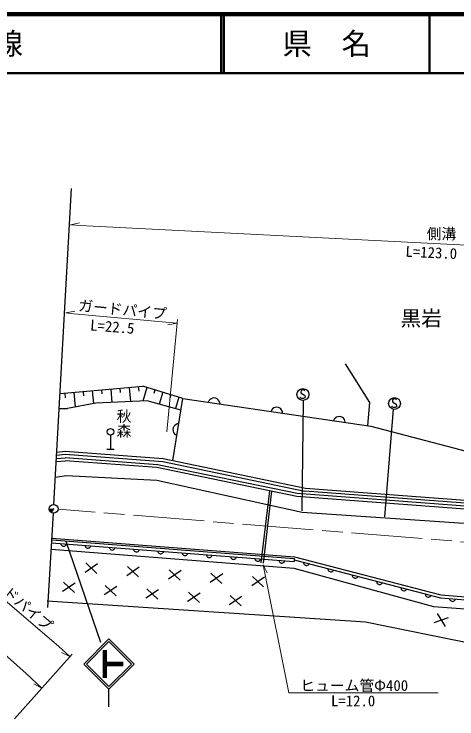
# Model space of a CAD drawing. Units: millimetres, scale not verified. Extents: x 40000 to 680000, y 20000 to 380000.
# Drawn here: x 262755 to 337646, y 260865 to 380000 of the extents above; entities that cross this region are included whole.
import ezdxf
from ezdxf.enums import TextEntityAlignment as Align

# ---------------------------------------------------------------- set-up
doc = ezdxf.new("R2010")
doc.units = ezdxf.units.MM
doc.header["$LTSCALE"] = 1000
doc.header["$PDMODE"] = 32
doc.header["$PDSIZE"] = 500
doc.linetypes.add('CHAIN', pattern=[18.5, 12, -1.5, 3.5, -1.5])
for name, color, linetype, lineweight in [('M-BGD', 7, 'Continuous', 25), ('M-BGD-EXST', 7, 'Continuous', 25), ('M-BMK', 2, 'CHAIN', 13), ('M-BMK-OTRS', 5, 'Continuous', 25), ('M-BMK-SRVR', 3, 'Continuous', 25), ('M-STR-HTXT', 7, 'Continuous', 13), ('M-STR-STRC', 7, 'Continuous', 25), ('M-TTL', 2, 'Continuous', 140), ('M-TTL-LINE', 7, 'Continuous', 50)]:
    doc.layers.add(name, color=color, linetype=linetype, lineweight=lineweight)
for name, color, linetype in [('M-BMK-HTXT', 7, 'Continuous'), ('M-OTRS', 6, 'Continuous'), ('M-TTL-TXT', 7, 'Continuous')]:
    doc.layers.add(name, color=color, linetype=linetype)
doc.styles.add('@ＭＳ ゴシック', font='')
doc.styles.add('ＭＳ ゴシック', font='')
doc.styles.get('@ＭＳ ゴシック').set_extended_font_data('@MS Gothic')
doc.styles.get('ＭＳ ゴシック').set_extended_font_data('MS Gothic')

msp = doc.modelspace()

# ---------------------------------------------------------------- linework, layer by layer
at = {"layer": 'M-BGD'}
for p, q in [((322892, 314320), (318804, 320883)), ((277607, 316474), (284544, 317093)), ((283766, 317024), (283831, 316285)), ((291295, 315049), (284544, 317093)), ((270535, 315859), (277607, 316474)), ((271313, 315927), (271382, 315143)), ((272870, 316064), (273089, 313569)), ((274426, 316202), (274488, 315502)), ((275983, 316339), (276174, 314170)), ((277539, 316476), (277597, 315821)), ((279096, 316613), (279294, 314360)), ((280652, 316750), (280714, 316053)), ((282209, 316887), (282420, 314493)), ((285219, 316889), (284521, 314583)), ((286569, 316480), (286384, 315866)), ((287920, 316071), (287312, 314065)), ((285287, 314615), (276554, 314244)), ((290979, 313069), (285287, 314615)), ((289270, 315662), (289091, 315072)), ((289614, 304527), (291295, 315049)), ((290620, 315253), (290036, 313325)), ((291295, 315049), (323068, 310360)), ((295716, 314639), (295602, 314414)), ((295864, 314820), (295716, 314639)), ((296091, 314988), (295864, 314820)), ((296306, 315078), (296091, 314988)), ((296555, 315122), (296306, 315078)), ((296872, 315075), (296555, 315122)), ((297098, 314961), (296872, 315075)), ((297278, 314813), (297098, 314961)), ((297447, 314586), (297278, 314813)), ((297536, 314371), (297447, 314586)), ((276554, 314244), (271784, 313315)), ((297580, 314122), (297536, 314371)), ((306682, 313425), (306455, 313257)), ((306897, 313515), (306682, 313425)), ((307146, 313559), (306897, 313515)), ((307463, 313512), (307146, 313559)), ((307689, 313398), (307463, 313512)), ((307869, 313250), (307689, 313398)), ((322568, 310434), (322892, 314320)), ((270391, 313315), (271784, 313315)), ((306307, 313076), (306193, 312851)), ((306455, 313257), (306307, 313076)), ((308038, 313023), (307869, 313250)), ((308127, 312808), (308038, 313023)), ((308171, 312559), (308127, 312808)), ((316898, 311513), (316784, 311288)), ((317046, 311694), (316898, 311513)), ((317273, 311862), (317046, 311694)), ((317488, 311952), (317273, 311862)), ((317737, 311996), (317488, 311952)), ((318054, 311949), (317737, 311996)), ((318280, 311835), (318054, 311949)), ((318460, 311687), (318280, 311835)), ((318629, 311460), (318460, 311687)), ((318718, 311245), (318629, 311460)), ((318762, 310996), (318718, 311245)), ((289651, 310079), (289600, 309763)), ((289600, 309763), (289641, 309513)), ((289768, 310303), (289651, 310079)), ((289918, 310482), (289768, 310303)), ((290147, 310648), (289918, 310482)), ((290363, 310735), (290147, 310648)), ((290613, 310776), (290363, 310735)), ((323068, 310360), (367797, 298531)), ((279049, 308831), (279049, 306451)), ((289641, 309513), (289728, 309297)), ((289728, 309297), (289894, 309068)), ((289894, 309068), (290073, 308918)), ((290073, 308918), (290297, 308801)), ((278419, 306451), (279679, 306451)), ((269916, 304876), (271413, 305012)), ((269948, 305439), (271392, 305609)), ((269976, 305945), (271382, 306111)), ((271382, 306111), (287991, 304867)), ((271392, 305609), (287921, 304371)), ((286991, 303829), (271413, 305012)), ((269888, 304371), (271417, 304510)), ((286922, 303333), (271417, 304510)), ((310628, 298982), (286991, 303829)), ((287921, 304371), (311950, 299346)), ((287991, 304867), (312020, 299843)), ((310559, 298486), (286922, 303333)), ((304560, 287228), (305979, 299425)), ((304957, 287182), (306372, 299344)), ((367417, 295196), (311950, 299346)), ((312020, 299843), (367474, 295693)), ((367617, 294123), (310559, 298486)), ((367354, 294645), (310628, 298982)), ((269116, 291126), (310149, 287958)), ((269135, 291425), (310173, 288257)), ((269086, 290626), (310111, 287459)), ((270639, 290507), (270669, 290384)), ((270669, 290384), (270721, 290280)), ((270721, 290280), (270813, 290172)), ((270813, 290172), (270908, 290105)), ((270908, 290105), (271025, 290056)), ((271025, 290056), (271185, 290043)), ((271185, 290043), (271307, 290074)), ((271307, 290074), (271412, 290126)), ((271412, 290126), (271519, 290218)), ((271519, 290218), (271587, 290313)), ((271587, 290313), (271636, 290430)), ((274741, 290190), (274772, 290067)), ((274772, 290067), (274824, 289963)), ((274824, 289963), (274916, 289855)), ((274916, 289855), (275011, 289788)), ((275011, 289788), (275128, 289739)), ((275128, 289739), (275287, 289727)), ((275287, 289727), (275410, 289757)), ((275410, 289757), (275514, 289809)), ((275514, 289809), (275622, 289901)), ((275622, 289901), (275689, 289996)), ((275689, 289996), (275738, 290113)), ((278844, 289873), (278874, 289750)), ((278874, 289750), (278926, 289646)), ((278926, 289646), (279018, 289539)), ((279018, 289539), (279114, 289471)), ((279617, 289493), (279724, 289585)), ((279724, 289585), (279792, 289680)), ((279792, 289680), (279841, 289796)), ((282946, 289556), (282977, 289434)), ((310119, 286309), (269016, 289489)), ((279114, 289471), (279230, 289422)), ((279230, 289422), (279390, 289410)), ((279390, 289410), (279512, 289440)), ((279512, 289440), (279617, 289493)), ((282977, 289434), (283029, 289329)), ((283029, 289329), (283121, 289222)), ((283121, 289222), (283216, 289155)), ((283216, 289155), (283333, 289105)), ((283333, 289105), (283492, 289093)), ((283492, 289093), (283615, 289124)), ((283615, 289124), (283719, 289176)), ((283719, 289176), (283827, 289268)), ((283827, 289268), (283894, 289363)), ((283894, 289363), (283943, 289480)), ((287049, 289240), (287079, 289117)), ((287079, 289117), (287131, 289013)), ((287131, 289013), (287223, 288905)), ((287223, 288905), (287319, 288838)), ((287319, 288838), (287435, 288789)), ((287435, 288789), (287595, 288776)), ((287595, 288776), (287717, 288807)), ((287717, 288807), (287822, 288859)), ((287822, 288859), (287929, 288951)), ((287929, 288951), (287997, 289046)), ((287997, 289046), (288046, 289163)), ((291151, 288923), (291182, 288800)), ((291182, 288800), (291234, 288696)), ((291234, 288696), (291326, 288589)), ((291326, 288589), (291421, 288521)), ((291421, 288521), (291538, 288472)), ((291538, 288472), (291697, 288460)), ((291697, 288460), (291820, 288490)), ((291820, 288490), (291924, 288542)), ((291924, 288542), (292032, 288634)), ((292032, 288634), (292099, 288730)), ((292099, 288730), (292148, 288846)), ((295254, 288606), (295284, 288484)), ((295284, 288484), (295336, 288379)), ((295336, 288379), (295428, 288272)), ((296027, 288226), (296134, 288318)), ((296134, 288318), (296202, 288413)), ((296202, 288413), (296251, 288529)), ((274893, 287218), (276759, 285463)), ((295428, 288272), (295524, 288204)), ((295524, 288204), (295640, 288155)), ((295640, 288155), (295800, 288143)), ((295800, 288143), (295922, 288174)), ((295922, 288174), (296027, 288226)), ((299356, 288290), (299387, 288167)), ((299387, 288167), (299439, 288063)), ((299439, 288063), (299531, 287955)), ((299531, 287955), (299626, 287888)), ((299626, 287888), (299743, 287839)), ((299743, 287839), (299902, 287826)), ((299902, 287826), (300025, 287857)), ((300025, 287857), (300129, 287909)), ((300129, 287909), (300237, 288001)), ((300237, 288001), (300304, 288096)), ((300304, 288096), (300353, 288213)), ((303459, 287973), (303489, 287850)), ((303489, 287850), (303541, 287746)), ((303541, 287746), (303633, 287638)), ((303633, 287638), (303729, 287571)), ((303729, 287571), (303845, 287522)), ((303845, 287522), (304005, 287510)), ((304005, 287510), (304127, 287540)), ((304127, 287540), (304232, 287592)), ((304232, 287592), (304339, 287684)), ((304339, 287684), (304407, 287779)), ((304407, 287779), (304456, 287896)), ((307561, 287656), (307592, 287534)), ((307592, 287534), (307644, 287429)), ((307644, 287429), (307736, 287322)), ((307736, 287322), (307831, 287254)), ((307831, 287254), (307948, 287205)), ((307948, 287205), (308107, 287193)), ((308107, 287193), (308230, 287223)), ((308230, 287223), (308334, 287276)), ((308334, 287276), (308442, 287368)), ((308442, 287368), (308509, 287463)), ((308509, 287463), (308558, 287579)), ((310149, 287958), (310111, 287459)), ((310133, 287751), (334851, 281321)), ((310173, 288257), (334934, 281816)), ((311709, 287341), (311718, 287214)), ((311718, 287214), (311751, 287103)), ((276887, 287058), (274765, 285623)), ((283935, 286493), (281814, 285058)), ((281942, 286653), (283807, 284898)), ((290984, 285927), (288862, 284492)), ((288990, 286087), (290856, 284332)), ((333751, 279831), (310119, 286309)), ((311751, 287103), (311822, 286981)), ((311822, 286981), (311904, 286897)), ((311904, 286897), (312010, 286828)), ((312010, 286828), (312165, 286788)), ((312165, 286788), (312291, 286797)), ((312291, 286797), (312403, 286830)), ((312403, 286830), (312525, 286901)), ((312525, 286901), (312608, 286983)), ((312608, 286983), (312677, 287089)), ((315829, 286269), (315837, 286143)), ((315837, 286143), (315870, 286031)), ((315870, 286031), (315942, 285909)), ((316728, 285911), (316797, 286017)), ((298032, 285362), (295910, 283927)), ((296038, 285521), (297904, 283767)), ((305080, 284796), (302959, 283361)), ((303087, 284956), (304952, 283201)), ((315942, 285909), (316024, 285826)), ((316024, 285826), (316130, 285757)), ((316130, 285757), (316285, 285717)), ((316285, 285717), (316411, 285725)), ((316411, 285725), (316523, 285758)), ((316523, 285758), (316645, 285830)), ((316645, 285830), (316728, 285911)), ((319948, 285198), (319957, 285071)), ((319957, 285071), (319990, 284959)), ((319990, 284959), (320062, 284838)), ((320062, 284838), (320143, 284754)), ((320143, 284754), (320249, 284685)), ((320642, 284687), (320764, 284758)), ((320764, 284758), (320847, 284840)), ((320847, 284840), (320916, 284946)), ((273080, 283817), (270958, 282382)), ((271086, 283977), (272952, 282222)), ((320249, 284685), (320404, 284645)), ((320404, 284645), (320530, 284654)), ((320530, 284654), (320642, 284687)), ((324068, 284126), (324077, 284000)), ((324077, 284000), (324109, 283888)), ((324109, 283888), (324181, 283766)), ((324181, 283766), (324263, 283683)), ((324263, 283683), (324369, 283614)), ((324369, 283614), (324524, 283574)), ((324524, 283574), (324650, 283582)), ((324650, 283582), (324762, 283615)), ((324762, 283615), (324884, 283687)), ((324884, 283687), (324967, 283768)), ((324967, 283768), (325036, 283874)), ((280128, 283251), (278007, 281816)), ((278135, 283411), (280000, 281656)), ((287177, 282686), (285055, 281251)), ((285183, 282846), (287049, 281091)), ((328188, 283055), (328196, 282928)), ((328196, 282928), (328229, 282816)), ((328229, 282816), (328301, 282694)), ((328301, 282694), (328382, 282611)), ((328382, 282611), (328488, 282542)), ((328488, 282542), (328643, 282502)), ((328643, 282502), (328769, 282511)), ((328769, 282511), (328881, 282543)), ((328881, 282543), (329003, 282615)), ((329003, 282615), (329087, 282697)), ((329087, 282697), (329155, 282803)), ((294225, 282120), (292103, 280685)), ((292231, 282280), (294097, 280525)), ((301273, 281554), (299152, 280120)), ((299280, 281714), (301145, 279960)), ((332307, 281983), (332316, 281857)), ((332316, 281857), (332349, 281745)), ((332349, 281745), (332420, 281623)), ((332420, 281623), (332502, 281540)), ((332502, 281540), (332608, 281471)), ((332608, 281471), (332763, 281431)), ((332763, 281431), (332889, 281439)), ((332889, 281439), (333001, 281472)), ((333001, 281472), (333123, 281544)), ((333123, 281544), (333206, 281625)), ((333206, 281625), (333275, 281731)), ((334851, 281321), (367412, 278782)), ((334934, 281816), (367412, 279283)), ((336387, 281202), (336418, 281079)), ((268348, 280842), (322182, 277270)), ((336418, 281079), (336470, 280974)), ((336470, 280974), (336562, 280867)), ((336562, 280867), (336657, 280799)), ((336657, 280799), (336774, 280750)), ((336774, 280750), (336933, 280738)), ((336933, 280738), (337056, 280768)), ((337056, 280768), (337160, 280820)), ((337160, 280820), (337268, 280912)), ((337268, 280912), (337335, 281007)), ((337335, 281007), (337384, 281124)), ((368324, 277002), (333751, 279831)), ((333818, 277174), (336246, 277991)), ((335697, 276488), (334367, 278677)), ((322182, 277270), (342068, 273245))]:
    msp.add_line(p, q, dxfattribs=at)
msp.add_circle((279049, 309391), 560, dxfattribs=at)
at = {"layer": 'M-BGD-EXST'}
for p, q in [((311278, 316342), (311238, 316102)), ((311238, 316102), (311318, 315902)), ((311518, 316462), (311278, 316342)), ((311318, 315902), (311878, 315582)), ((311678, 316462), (311518, 316462)), ((311838, 316422), (311678, 316462)), ((311918, 316342), (311838, 316422)), ((311198, 315142), (311118, 315262)), ((311438, 315022), (311198, 315142)), ((311631, 314710), (311415, 296062)), ((311718, 315022), (311438, 315022)), ((311918, 315142), (311718, 315022)), ((311878, 315582), (311958, 315382)), ((311958, 315382), (311918, 315142)), ((326775, 314825), (326735, 314585)), ((326735, 314585), (326815, 314385)), ((327015, 314945), (326775, 314825)), ((327175, 314945), (327015, 314945)), ((327335, 314905), (327175, 314945)), ((327415, 314825), (327335, 314905)), ((326695, 313625), (326615, 313745)), ((326935, 313505), (326695, 313625)), ((326815, 314385), (327375, 314065)), ((327215, 313505), (326935, 313505)), ((327415, 313625), (327215, 313505)), ((327375, 314065), (327455, 313865)), ((327455, 313865), (327415, 313625)), ((325443, 295036), (326895, 313209))]:
    msp.add_line(p, q, dxfattribs=at)
for centre in [(311598, 315702), (327095, 314185)]:
    msp.add_circle(centre, 1000, dxfattribs=at)
at = {"layer": 'M-BMK'}
msp.add_line((368662, 288370), (270185, 296312), dxfattribs=at)
at = {"layer": 'M-BMK-OTRS'}
for p, q in [((269479, 297121), (272488, 350532)), ((269391, 295623), (268419, 279723))]:
    msp.add_line(p, q, dxfattribs=at)
at = {"layer": 'M-BMK-SRVR'}
for radius in [750, 30]:
    msp.add_circle((269437, 296372), radius, dxfattribs=at)
at = {"layer": 'M-OTRS'}
msp.add_point((269068, 296138), dxfattribs=at)
at = {"layer": 'M-STR-HTXT'}
for p, q in [((272301, 344355), (273822, 344689)), ((274992, 344201), (272301, 344355)), ((274992, 344201), (392399, 338292)), ((271501, 329513), (273038, 329765)), ((272856, 329362), (271501, 329513)), ((272856, 329362), (290278, 327756)), ((290373, 328370), (288577, 309412)), ((290278, 327756), (288746, 327475)), ((270287, 273132), (252479, 288325)), ((304873, 286934), (305578, 285545)), ((309203, 265263), (304873, 286934)), ((264807, 268525), (248494, 283095)), ((270287, 273132), (272188, 271399)), ((272574, 271824), (262814, 260865)), ((272188, 271399), (270797, 272099)), ((264807, 268525), (267464, 266084)), ((267464, 266084), (266075, 266790)), ((309203, 265263), (334493, 265263))]:
    msp.add_line(p, q, dxfattribs=at)
at = {"layer": 'M-STR-STRC'}
for p, q in [((269740, 301748), (271587, 302032)), ((271587, 302032), (286874, 301238)), ((286874, 301238), (311493, 295811)), ((311493, 295811), (342783, 293693)), ((277423, 273788), (271571, 290824)), ((274560, 270145), (278803, 274388)), ((278803, 274388), (283045, 270145)), ((278803, 273964), (274984, 270145)), ((282621, 270145), (278803, 273964)), ((277883, 267795), (277883, 272495)), ((278013, 267795), (278013, 272495)), ((278143, 267795), (278143, 272495)), ((278273, 267795), (278273, 272495)), ((278403, 267795), (278403, 272495)), ((278533, 269795), (278533, 270495)), ((278663, 269795), (278663, 270495)), ((278793, 269795), (278793, 270495)), ((278923, 269795), (278923, 270495)), ((279053, 269795), (279053, 270495)), ((279183, 269795), (279183, 270495)), ((279313, 269795), (279313, 270495)), ((279443, 269795), (279443, 270495)), ((279573, 269795), (279573, 270495)), ((279703, 269795), (279703, 270495)), ((279833, 269795), (279833, 270495)), ((279963, 269795), (279963, 270495)), ((280093, 269795), (280093, 270495)), ((280223, 269795), (280223, 270495)), ((280353, 269795), (280353, 270495)), ((280483, 269795), (280483, 270495)), ((280613, 269795), (280613, 270495)), ((280743, 269795), (280743, 270495)), ((280873, 269795), (280873, 270495)), ((281003, 269795), (281003, 270495)), ((281133, 269795), (281133, 270495)), ((278803, 265903), (274560, 270145)), ((274984, 270145), (278803, 266327)), ((278803, 266327), (282621, 270145)), ((283045, 270145), (278803, 265903)), ((278803, 262903), (278803, 265903))]:
    msp.add_line(p, q, dxfattribs=at)
at = {"layer": 'M-TTL'}
msp.add_line((680000, 380000), (40000, 380000), dxfattribs=at)
at = {"layer": 'M-TTL-LINE'}
for p, q in [((297750, 380000), (297750, 370000)), ((298250, 380000), (298250, 370000)), ((333000, 380000), (333000, 370000)), ((40000, 370000), (680000, 370000))]:
    msp.add_line(p, q, dxfattribs=at)

# ---------------------------------------------------------------- texts
at = {"layer": 'M-BGD', "style": '@ＭＳ ゴシック'}
msp.add_text('秋森', height=1833, rotation=270, dxfattribs=at).set_placement((279852, 313310), align=Align.BOTTOM_LEFT)
at = {"layer": 'M-BMK-HTXT', "style": 'ＭＳ ゴシック'}
msp.add_text('黒岩', height=2566, dxfattribs=at).set_placement((328108, 326532), align=Align.BOTTOM_LEFT)
at = {"layer": 'M-STR-HTXT', "style": 'ＭＳ ゴシック'}
for s, p in [('側溝', (332530, 341395)), ('ヒューム管Φ400', (311150, 265046)), ('L=12.0', (316352, 262444))]:
    msp.add_text(s, height=1833, dxfattribs=at).set_placement(p, align=Align.BOTTOM_LEFT)
for s, rotation, p in [('L=123.0', 357.3, (328887, 338443)), ('ガードパイプ ', 354.4, (273483, 329327)), ('L=22.5', 355.5, (275524, 325989)), ('ガードパイプ ', 320, (256485, 284825))]:
    msp.add_text(s, height=1833, rotation=rotation, dxfattribs=at).set_placement(p, align=Align.BOTTOM_LEFT)
at = {"layer": 'M-TTL-TXT', "style": 'ＭＳ ゴシック'}
msp.add_text('主要地方道 光上関線', height=3666, dxfattribs=at).set_placement((216734, 375000), align=Align.MIDDLE_LEFT)
msp.add_text('県\u3000名', height=3666, dxfattribs=at).set_placement((315625, 375000), align=Align.MIDDLE_CENTER)

doc.saveas('drawing.dxf')
